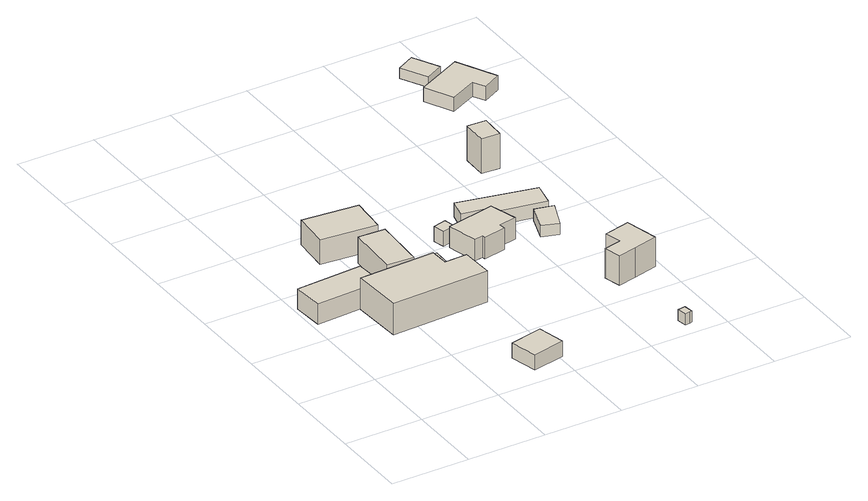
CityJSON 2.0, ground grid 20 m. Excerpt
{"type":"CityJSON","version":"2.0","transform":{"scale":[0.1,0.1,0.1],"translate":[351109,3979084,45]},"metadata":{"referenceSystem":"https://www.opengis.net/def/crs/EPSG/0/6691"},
"CityObjects":{
"building1":{"type":"Building","attributes":{"measuredHeight":6.2},"geometry":[{"type":"Solid","lod":"1","boundaries":[[[[0,1,2,3]],[[2,4,5,3]],[[1,6,4,2]],[[0,7,6,1]],[[3,5,7,0]],[[4,6,7,5]]]]}]},
"building2":{"type":"Building","attributes":{"measuredHeight":9.6},"geometry":[{"type":"Solid","lod":"1","boundaries":[[[[8,9,10,11,12,13]],[[12,14,15,13]],[[11,16,14,12]],[[10,17,16,11]],[[9,18,17,10]],[[8,19,18,9]],[[13,15,19,8]],[[14,16,17,18,19,15]]]]}]},
"building3":{"type":"Building","attributes":{"measuredHeight":4.8},"geometry":[{"type":"Solid","lod":"1","boundaries":[[[[20,21,22,23]],[[22,24,25,23]],[[21,26,24,22]],[[20,27,26,21]],[[23,25,27,20]],[[24,26,27,25]]]]}]},
"building4":{"type":"Building","attributes":{"measuredHeight":8.5},"geometry":[{"type":"Solid","lod":"1","boundaries":[[[[28,29,30,31]],[[30,32,33,31]],[[29,34,32,30]],[[28,35,34,29]],[[31,33,35,28]],[[32,34,35,33]]]]}]},
"building5":{"type":"Building","attributes":{"measuredHeight":6.4},"geometry":[{"type":"Solid","lod":"1","boundaries":[[[[36,37,38,39]],[[38,40,41,39]],[[37,42,40,38]],[[36,43,42,37]],[[39,41,43,36]],[[40,42,43,41]]]]}]},
"building6":{"type":"Building","attributes":{"measuredHeight":3},"geometry":[{"type":"Solid","lod":"1","boundaries":[[[[44,45,46,47]],[[46,48,49,47]],[[45,50,48,46]],[[44,51,50,45]],[[47,49,51,44]],[[48,50,51,49]]]]}]},
"building7":{"type":"Building","attributes":{"measuredHeight":3.9},"geometry":[{"type":"Solid","lod":"1","boundaries":[[[[52,53,54,55]],[[54,56,57,55]],[[53,58,56,54]],[[52,59,58,53]],[[55,57,59,52]],[[56,58,59,57]]]]}]},
"building8":{"type":"Building","attributes":{"measuredHeight":7.8},"geometry":[{"type":"Solid","lod":"1","boundaries":[[[[60,61,62,63,64,65,66,67]],[[66,68,69,67]],[[65,70,68,66]],[[64,71,70,65]],[[63,72,71,64]],[[62,73,72,63]],[[61,74,73,62]],[[60,75,74,61]],[[67,69,75,60]],[[68,70,71,72,73,74,75,69]]]]}]},
"building9":{"type":"Building","attributes":{"measuredHeight":2.9},"geometry":[{"type":"Solid","lod":"1","boundaries":[[[[76,77,78,79,80]],[[79,81,82,80]],[[78,83,81,79]],[[77,84,83,78]],[[76,85,84,77]],[[80,82,85,76]],[[81,83,84,85,82]]]]}]},
"building10":{"type":"Building","attributes":{"measuredHeight":4.3},"geometry":[{"type":"Solid","lod":"1","boundaries":[[[[86,87,88,89,90,91]],[[90,92,93,91]],[[89,94,92,90]],[[88,95,94,89]],[[87,96,95,88]],[[86,97,96,87]],[[91,93,97,86]],[[92,94,95,96,97,93]]]]}]},
"building11":{"type":"Building","attributes":{"measuredHeight":8.4},"geometry":[{"type":"Solid","lod":"1","boundaries":[[[[98,99,100,101,102,103,104]],[[103,105,106,104]],[[102,107,105,103]],[[101,108,107,102]],[[100,109,108,101]],[[99,110,109,100]],[[98,111,110,99]],[[104,106,111,98]],[[105,107,108,109,110,111,106]]]]}]},
"building12":{"type":"Building","attributes":{"measuredHeight":3},"geometry":[{"type":"Solid","lod":"1","boundaries":[[[[112,113,114,115]],[[114,116,117,115]],[[113,118,116,114]],[[112,119,118,113]],[[115,117,119,112]],[[116,118,119,117]]]]}]},
"building13":{"type":"Building","attributes":{"measuredHeight":9.1},"geometry":[{"type":"Solid","lod":"1","boundaries":[[[[120,121,122,123]],[[122,124,125,123]],[[121,126,124,122]],[[120,127,126,121]],[[123,125,127,120]],[[124,126,127,125]]]]}]},
"building14":{"type":"Building","attributes":{"measuredHeight":2.6},"geometry":[{"type":"Solid","lod":"1","boundaries":[[[[128,129,130,131]],[[130,132,133,131]],[[129,134,132,130]],[[128,135,134,129]],[[131,133,135,128]],[[132,134,135,133]]]]}]},
"building15":{"type":"Building","attributes":{"measuredHeight":4.5},"geometry":[{"type":"Solid","lod":"1","boundaries":[[[[136,137,138,139,140,141]],[[140,142,143,141]],[[139,144,142,140]],[[138,145,144,139]],[[137,146,145,138]],[[136,147,146,137]],[[141,143,147,136]],[[142,144,145,146,147,143]]]]}]}
},
"vertices":[
[174,547,9],[179,467,9],[9,457,9],[4,537,9],[9,457,62],[4,537,62],[179,467,62],[174,547,62],
[311,459,17],[313,412,17],[371,414,17],[374,330,17],[122,320,17],[116,452,17],[122,320,99],[116,452,99],[374,330,99],[371,414,99],[313,412,99],[311,459,99],
[397,47,16],[314,28,16],[297,99,16],[381,118,16],[297,99,56],[381,118,56],[314,28,56],[397,47,56],
[284,620,16],[276,483,16],[207,487,16],[215,624,16],[207,487,85],[215,624,85],[276,483,85],[284,620,85],
[296,752,11],[288,657,11],[144,670,11],[152,765,11],[144,670,75],[152,765,75],[288,657,75],[296,752,75],
[365,531,14],[363,480,14],[317,482,14],[320,533,14],[317,482,44],[320,533,44],[363,480,44],[365,531,44],
[444,626,14],[451,596,14],[417,588,14],[410,618,14],[417,588,53],[410,618,53],[451,596,53],[444,626,53],
[549,601,15],[569,530,15],[524,521,15],[526,505,15],[467,493,15],[466,502,15],[444,498,15],[425,575,15],[444,498,71],[425,575,71],[466,502,71],[467,493,71],[526,505,71],[524,521,71],[569,530,71],[549,601,71],
[707,31,26],[711,7,26],[704,5,26],[692,3,26],[688,28,26],[692,3,55],[688,28,55],[704,5,55],[711,7,55],[707,31,55],
[686,580,14],[553,605,14],[555,624,14],[491,635,14],[503,683,14],[699,640,14],[503,683,51],[699,640,51],[491,635,51],[555,624,51],[553,605,51],[686,580,51],
[751,347,19],[771,261,19],[708,246,19],[661,234,19],[650,278,19],[695,289,19],[684,331,19],[695,289,96],[684,331,96],[650,278,96],[661,234,96],[708,246,96],[771,261,96],[751,347,96],
[694,567,14],[665,495,14],[622,509,14],[646,578,14],[622,509,44],[646,578,44],[665,495,44],[694,567,44],
[703,874,12],[700,810,12],[653,812,12],[655,876,12],[653,812,103],[655,876,103],[700,810,103],[703,874,103],
[764,1293,2],[799,1226,2],[753,1202,2],[718,1268,2],[753,1202,29],[718,1268,29],[799,1226,29],[764,1293,29],
[827,1210,4],[878,1109,4],[832,1084,4],[814,1114,4],[746,1080,4],[710,1153,4],[746,1080,41],[710,1153,41],[814,1114,41],[832,1084,41],[878,1109,41],[827,1210,41]
]}
